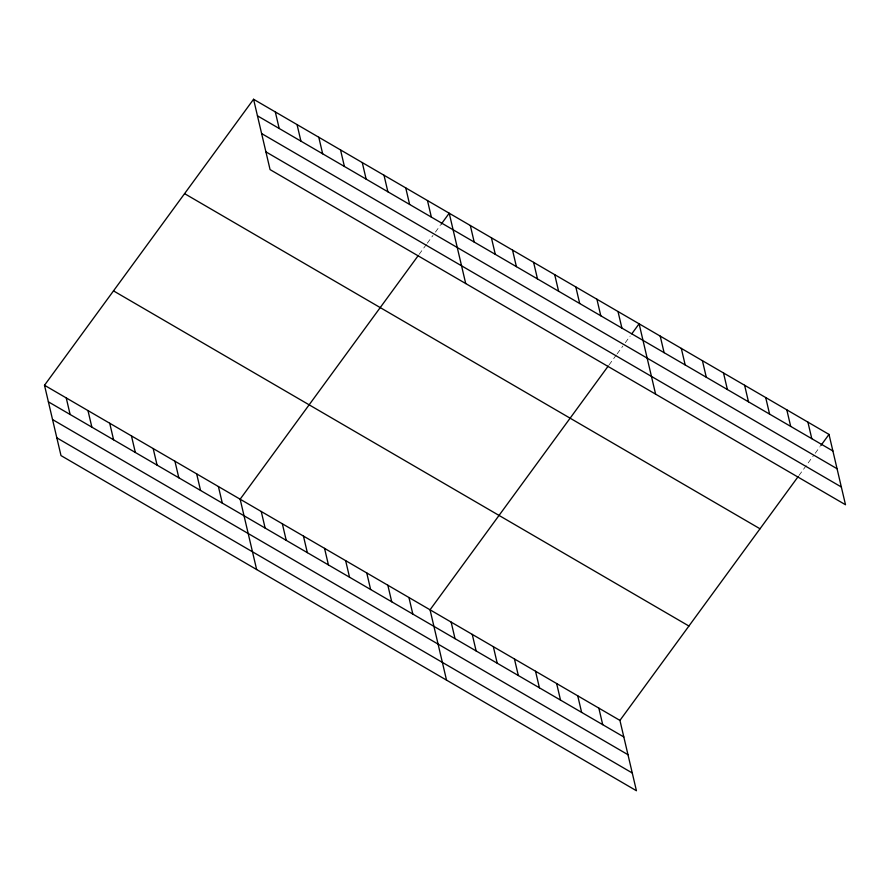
<?xml version="1.0" encoding="UTF-8"?>
<svg xmlns="http://www.w3.org/2000/svg" width="890" height="890" viewBox="0 0 890 890"><rect width="100%" height="100%" fill="white"/><g stroke="black" fill="none" stroke-linecap="round" stroke-linejoin="round"><path stroke-width="0.67" stroke-dasharray="4.45 3.34" d="M419.179 254.295L426.488 244.305M427.3 243.192L432.985 235.416M435.421 232.09L440.283 225.426M609.083 364.889L616.381 354.899M617.193 353.786L622.878 346.021M625.314 342.683L630.176 336.02M798.975 475.494L813.582 455.502M815.207 453.277L820.079 446.624"/><path stroke-width="1.33" d="M44.5 385.259L619.93 720.399L636.428 790.732L60.998 455.591L44.5 385.259L253.572 99.268L829.002 434.409L845.5 504.741L270.07 169.601L253.572 99.268M418.367 255.408L240.144 499.201L256.643 569.544M441.095 224.313L449.216 213.211L465.715 283.543M608.27 366.001L430.037 609.806L446.535 680.138M631.8 333.806L639.109 323.804L655.607 394.148M619.93 720.399L798.163 476.595M820.892 445.512L829.002 434.409M257.455 115.822L832.884 450.974M261.615 133.567L837.045 468.719M265.899 151.856L841.339 486.997M184.575 193.642L760.015 528.782M113.497 290.874L688.927 626.026M48.383 401.824L623.823 736.965M52.543 419.568L627.984 754.709M56.838 437.847L632.267 772.987M807.909 422.116L811.791 438.681M786.805 409.834L790.687 426.388M765.7 397.541L769.594 414.106M744.607 385.248L748.49 401.813M723.503 372.966L727.397 389.531M702.41 360.673L706.293 377.238M681.306 348.391L685.189 364.956M660.213 336.097L664.096 352.663M618.005 311.522L621.899 328.087M596.912 299.229L600.794 315.794M575.808 286.947L579.702 303.512M554.715 274.654L558.597 291.219M533.611 262.361L537.493 278.926M512.518 250.079L516.4 266.644M491.414 237.786L495.296 254.351M598.837 708.117L602.719 724.671M470.32 225.504L474.203 242.069M577.732 695.824L581.626 712.389M556.639 683.531L560.522 700.096M427.478 200.55L431.361 217.115M535.535 671.249L539.418 687.814M405.74 187.89L409.623 204.455M514.442 658.956L518.325 675.521M384.002 175.23L387.884 191.795M493.338 646.674L497.221 663.228M362.263 162.57L366.146 179.135M472.245 634.381L476.128 650.946M340.525 149.909L344.408 166.474M451.141 622.088L455.024 638.653M318.787 137.249L322.67 153.814M408.944 597.513L412.827 614.078M297.049 124.589L300.931 141.154M387.84 585.231L391.722 601.796M275.31 111.929L279.193 128.494M366.747 572.938L370.629 589.503M345.643 560.644L349.525 577.21M324.55 548.362L328.432 564.928M303.445 536.069L307.328 552.634M282.341 523.787L286.235 540.352M261.248 511.494L265.131 528.059M218.406 486.541L222.3 503.106M196.668 473.88L200.55 490.446M174.93 461.22L178.812 477.785M153.191 448.56L157.074 465.125M131.453 435.9L135.336 452.465M109.715 423.24L113.597 439.805M87.977 410.579L91.859 427.144M66.238 397.919L70.121 414.484"/></g></svg>
